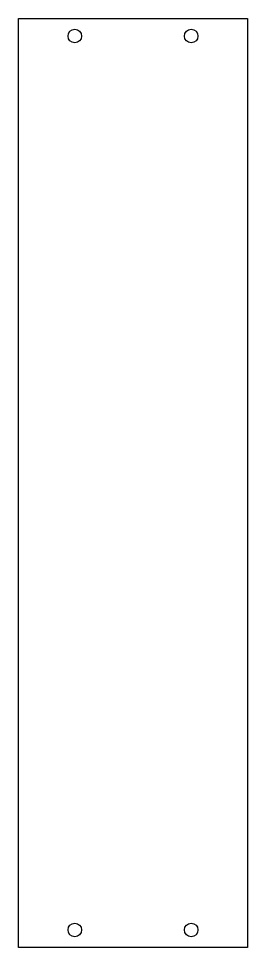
# Model space of a CAD drawing. Header units: millimetres. Extents: x 497 to 556, y 107 to 346.
import ezdxf

# ---------------------------------------------------------------- set-up
doc = ezdxf.new("R2010")
doc.units = ezdxf.units.MM
doc.layers.get('0').update_dxf_attribs({"linetype": 'CONTINUOUS'})

msp = doc.modelspace()

# ---------------------------------------------------------------- linework, layer by layer
msp.add_lwpolyline([(555.85, 346.19), (555.85, 107.28), (496.85, 107.28), (496.85, 346.19)], close=True)
for centre in [(511.35, 341.69), (541.35, 341.69), (511.35, 111.78), (541.35, 111.78)]:
    msp.add_circle(centre, 1.75)

doc.saveas('drawing.dxf')
